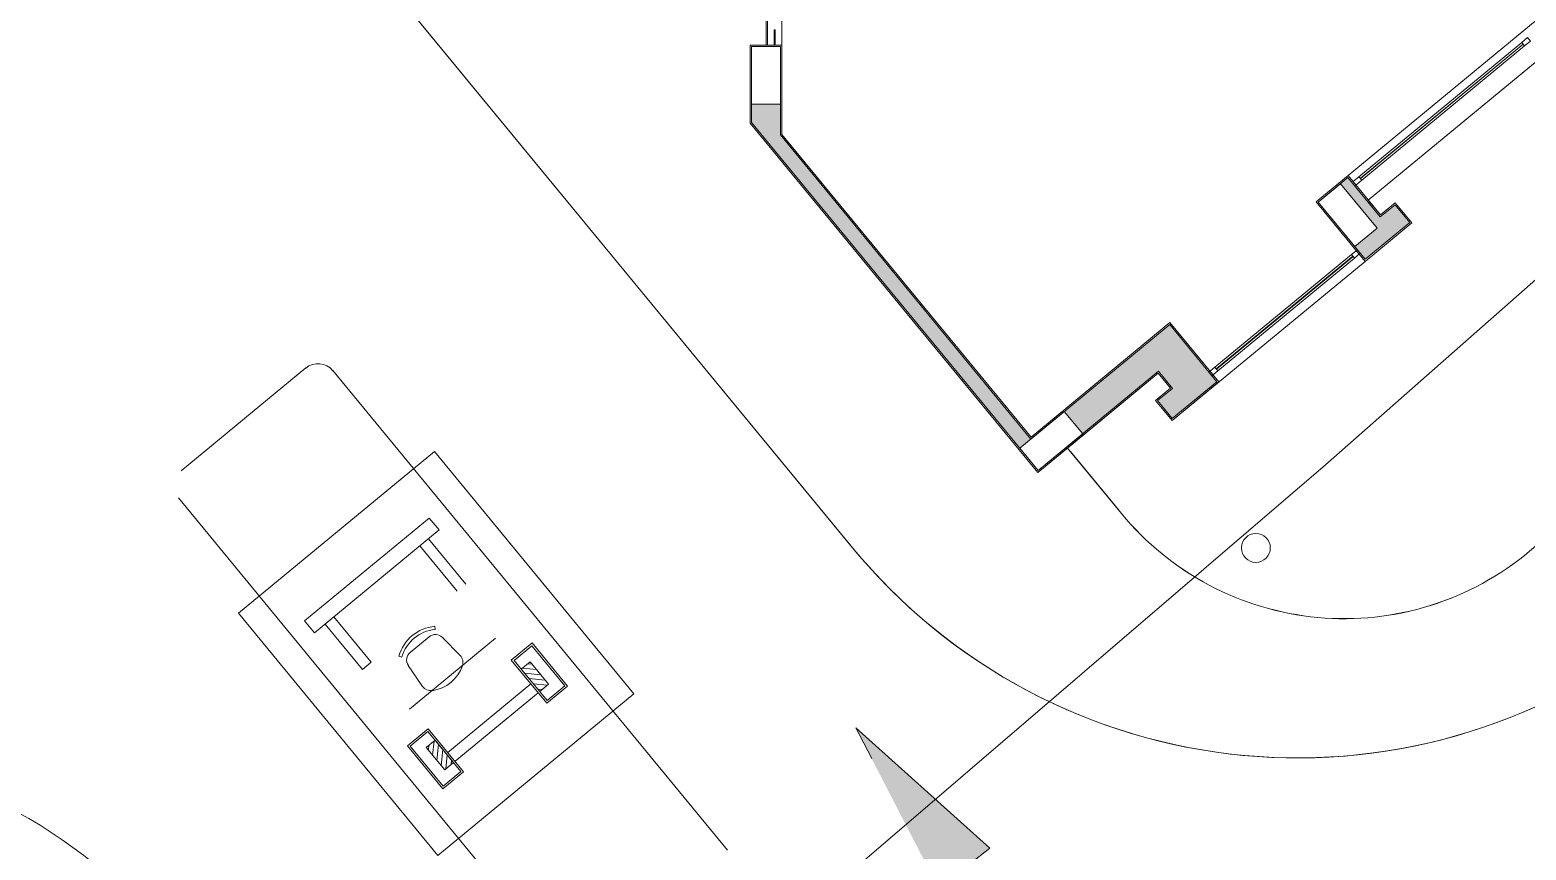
# Model space of a CAD drawing. Header units: inches. Extents: x -35 to 98, y -34 to 46.
# Drawn here: x 70.64 to 86.2, y -15.34 to -6.82 of the extents above; entities that cross this region are included whole.
import ezdxf

# ---------------------------------------------------------------- set-up
doc = ezdxf.new("R2010")
doc.units = ezdxf.units.IN
doc.header["$MEASUREMENT"] = 0
doc.layers.add('back_bone', color=30, linetype='Continuous', lineweight=9)
doc.layers.add('Estructura', color=8, linetype='Continuous', lineweight=9)

# ---------------------------------------------------------------- blocks, each defined once
blk = doc.blocks.new('CHAIR1')
for p, q in [((0.155, 0.253), (0.416, 0.23)), ((0.527, 0.224), (0.556, 0.243)), ((0.51, 0.127), (0.51, -0.127)), ((0.155, -0.253), (0.416, -0.23)), ((0.527, -0.224), (0.556, -0.243))]:
    blk.add_line(p, q)
for centre, radius, start, end in [((0.39, 0), 0.39, 148.407, 211.593), ((0.146, 0.15), 0.103, 85.0303, 148.407), ((0.407, 0.127), 0.103, 0, 85.0303), ((0.201, 0), 0.396, 325.6197, 34.3803), ((0.201, 0), 0.43, 325.6197, 34.3803), ((0.407, -0.127), 0.103, 274.9697, 0), ((0.146, -0.15), 0.103, 211.593, 274.9697)]:
    blk.add_arc(centre, radius, start, end)

msp = doc.modelspace()

# ---------------------------------------------------------------- hatches: boundary and pattern name
at = {"layer": 'Estructura', "true_color": 0x636466}
for points in [[(78.147, -7.591), (78.147, -7.78), (80.935, -11.163), (81.051, -11.068), (78.447, -7.908), (78.447, -7.591)], [(84.683, -8.761), (84.346, -8.352), (84.269, -8.416), (84.651, -8.879), (84.419, -9.069), (84.527, -9.201), (84.99, -8.819), (84.838, -8.634)]]:
    msp.add_hatch(color=251, dxfattribs=at).paths.add_polyline_path(points)
at = {"layer": 'Estructura'}
msp.add_hatch(color=256, dxfattribs=at).paths.add_polyline_path([(81.398, -10.782), (81.589, -11.013), (82.376, -10.364), (82.523, -10.542), (82.368, -10.669), (82.521, -10.854), (82.984, -10.473), (82.494, -9.878)])
at = {"layer": 'Estructura', "true_color": 0x636466}
h = msp.add_hatch(dxfattribs=at)
h.set_pattern_fill('U', color=251, scale=0.05, angle=-5.51, style=0, pattern_type=0)
h.set_pattern_definition([(354.49, (-461.508645, 371.267314), (0.004800974, 0.0497689727), [])])
h.paths.add_polyline_path([(75.943, -13.691), (76.036, -13.615), (75.845, -13.383), (75.752, -13.46)])
at = {"layer": 'Estructura'}
h = msp.add_hatch(color=256, dxfattribs=at)
h.dxf.hatch_style = 1
h.paths.add_polyline_path([(79.229, -14.067), (80.09, -15.733), (80.304, -15.568), (81.927, -17.669), (82.034, -17.586), (80.411, -15.485), (80.624, -15.32)])
at = {"layer": 'Estructura', "true_color": 0x636466}
h = msp.add_hatch(dxfattribs=at)
h.set_pattern_fill('U', color=251, scale=0.05, angle=-5.51, style=0, pattern_type=0)
h.set_pattern_definition([(264.49, (-200.077554, 586.69785), (-0.0497689727, 0.004800974), [])])
h.paths.add_polyline_path([(75.048, -14.429), (74.955, -14.505), (74.764, -14.274), (74.857, -14.197)])

# ---------------------------------------------------------------- linework, layer by layer
at = {"layer": 'back_bone', "color": 6}
for p, q in [((93.368, -3.188), (84.115, -11.335)), ((84.115, -11.335), (62.134, -30.165))]:
    msp.add_line(p, q, dxfattribs=at)
at = {"layer": 'Estructura', "color": 251, "true_color": 0x636466}
for p, q in [((72.815, -4.454), (79.196, -12.197)), ((88.954, -4.535), (84.348, -8.331)), ((89.164, -4.79), (84.558, -8.586)), ((78.312, -6.976), (78.312, -4.85)), ((78.462, -6.976), (78.462, -4.85)), ((78.132, -6.976), (78.132, -7.785)), ((78.132, -6.976), (78.462, -6.976)), ((78.462, -6.976), (78.462, -7.903)), ((86.154, -6.948), (84.462, -8.343)), ((86.168, -6.966), (84.476, -8.36)), ((86.169, -6.967), (84.477, -8.362)), ((86.184, -6.985), (84.492, -8.379)), ((78.147, -7.591), (78.147, -7.78)), ((78.447, -7.591), (78.147, -7.591)), ((78.447, -7.591), (78.447, -7.908)), ((78.132, -7.785), (81.124, -11.416)), ((78.147, -7.78), (81.126, -11.395)), ((78.447, -7.908), (81.051, -11.068)), ((78.462, -7.903), (81.053, -11.047)), ((84.017, -8.604), (84.348, -8.331)), ((84.038, -8.606), (84.346, -8.352)), ((84.346, -8.352), (84.683, -8.761)), ((84.348, -8.331), (84.685, -8.74)), ((84.017, -8.604), (84.525, -9.222)), ((84.038, -8.606), (84.527, -9.201)), ((84.683, -8.761), (84.838, -8.634)), ((84.685, -8.74), (84.84, -8.613)), ((84.99, -8.819), (84.838, -8.634)), ((85.012, -8.821), (84.84, -8.613)), ((84.525, -9.222), (85.012, -8.821)), ((84.527, -9.201), (84.99, -8.819)), ((84.384, -9.152), (82.964, -10.323)), ((84.398, -9.17), (82.978, -10.34)), ((84.4, -9.171), (82.98, -10.342)), ((84.414, -9.189), (82.994, -10.359)), ((72.214, -11.399), (73.51, -10.33)), ((73.792, -10.357), (77.896, -15.338)), ((76.291, -16.661), (72.187, -11.68)), ((74.795, -11.89), (73.499, -12.958)), ((74.795, -11.89), (74.897, -12.013)), ((73.601, -13.082), (74.897, -12.013)), ((75.174, -12.576), (74.786, -12.105)), ((75.085, -12.649), (74.697, -12.179)), ((73.499, -12.958), (73.601, -13.082)), ((74.1, -13.461), (73.712, -12.99)), ((74.189, -13.387), (73.801, -12.916)), ((74.59, -13.873), (75.485, -13.136)), ((74.189, -13.387), (74.1, -13.461)), ((74.987, -14.324), (75.851, -13.611)), ((75.063, -14.416), (75.928, -13.704))]:
    msp.add_line(p, q, dxfattribs=at)
at = {"layer": 'Estructura'}
for p, q in [((81.051, -11.068), (82.494, -9.878)), ((81.053, -11.047), (82.496, -9.857)), ((82.494, -9.878), (82.984, -10.473)), ((82.496, -9.857), (83.005, -10.475)), ((81.124, -11.416), (82.374, -10.385)), ((81.126, -11.395), (82.376, -10.364)), ((82.501, -10.54), (82.374, -10.385)), ((82.523, -10.542), (82.376, -10.364)), ((82.347, -10.667), (82.501, -10.54)), ((82.368, -10.669), (82.523, -10.542)), ((82.519, -10.875), (83.005, -10.475)), ((82.521, -10.854), (82.984, -10.473)), ((82.519, -10.875), (82.347, -10.667)), ((82.521, -10.854), (82.368, -10.669)), ((81.463, -11.198), (81.993, -11.842)), ((81.463, -11.198), (81.967, -11.81))]:
    msp.add_line(p, q, dxfattribs=at)
at = {"layer": 'Estructura', "color": 251, "true_color": 0x636466}
msp.add_lwpolyline([(97.492, 9.774), (97.492, 9.774, 0.372171), (92.545, 14.048), (74.901, 14.049, 0.414214), (71.901, 11.049), (71.901, -1.91, 0.174036), (72.815, -4.454), (79.169, -12.165, 0.418798), (87.682, -12.978), (91.286, -9.955, 0.158346), (98.163, 1.048), (98.163, 1.048, 0.097848), (98.317, 4.146)], format="xyb", close=True, dxfattribs=at)
msp.add_lwpolyline([(90.978, 5.153), (90.978, 2.233), (90.338, 2.233), (90.338, -0.876), (90.538, -0.876), (90.538, -0.676), (90.808, -0.676), (90.808, -1.306), (90.808, -3.906), (90.538, -3.906), (90.538, -3.706), (90.338, -3.706), (90.338, -3.822), (84.558, -8.586), (84.685, -8.74), (84.84, -8.613), (85.012, -8.821), (84.525, -9.222), (82.519, -10.875), (82.347, -10.667), (82.501, -10.54), (82.374, -10.385), (81.432, -11.162)], dxfattribs=at)
for points in [[(77.101, 2.563), (77.101, 2.233), (78.132, 2.233), (78.132, -1.82), (77.902, -1.82), (77.902, -1.62), (77.632, -1.62), (77.632, -4.85), (77.902, -4.85), (77.902, -4.65), (78.072, -4.65), (78.072, -4.85), (78.297, -4.85), (78.297, -6.976), (78.132, -6.976), (78.132, -7.785), (81.124, -11.416), (81.432, -11.162), (81.993, -11.842, 0.416799), (86.237, -12.233), (90.322, -8.805, 0.158346), (96.708, 1.412), (96.708, 1.412, 0.097848), (96.833, 3.928)], [(90.338, -3.822), (84.558, -8.586), (84.685, -8.74), (84.84, -8.613), (85.012, -8.821), (84.525, -9.222), (82.519, -10.875), (82.347, -10.667), (82.501, -10.54), (82.374, -10.385), (81.432, -11.162), (81.993, -11.842, 0.416799), (86.237, -12.233)], [(90.338, -3.822), (84.558, -8.586), (84.685, -8.74), (84.84, -8.613), (85.012, -8.821), (84.525, -9.222), (82.519, -10.875), (82.347, -10.667), (82.501, -10.54), (82.374, -10.385), (81.432, -11.162), (81.993, -11.842, 0.416799), (86.237, -12.233)]]:
    msp.add_lwpolyline(points, format="xyb", dxfattribs=at)
for points in [[(78.392, -6.976), (78.392, -6.818), (78.382, -6.818), (78.382, -6.976)], [(78.447, -6.991), (78.147, -6.991), (78.147, -7.591), (78.447, -7.591)], [(86.215, -6.897), (86.154, -6.948), (86.184, -6.985), (86.246, -6.934)], [(84.462, -8.343), (84.4, -8.394), (84.43, -8.43), (84.492, -8.379)], [(84.269, -8.416), (84.038, -8.606), (84.419, -9.069), (84.651, -8.879)], [(84.476, -9.138), (84.414, -9.189), (84.384, -9.152), (84.446, -9.101)], [(74.884, -15.393), (72.811, -12.878), (74.848, -11.199), (76.921, -13.715)], [(76.233, -13.634), (75.864, -13.186), (75.648, -13.364), (76.017, -13.812)], [(76.205, -13.631), (75.861, -13.215), (75.676, -13.367), (76.019, -13.784)], [(75.943, -13.691), (76.036, -13.615), (75.845, -13.383), (75.752, -13.46)], [(76.036, -13.615), (75.845, -13.383), (75.752, -13.46), (75.943, -13.691)], [(74.936, -14.702), (74.567, -14.255), (74.783, -14.077), (75.152, -14.524)], [(74.939, -14.674), (74.596, -14.257), (74.781, -14.105), (75.124, -14.522)], [(74.955, -14.505), (74.764, -14.274), (74.857, -14.197), (75.048, -14.429)]]:
    msp.add_lwpolyline(points, close=True, dxfattribs=at)
at = {"layer": 'Estructura'}
for points in [[(82.994, -10.359), (82.932, -10.41), (82.902, -10.374), (82.964, -10.323)], [(81.589, -11.013), (81.398, -10.782), (80.935, -11.163), (81.126, -11.395)]]:
    msp.add_lwpolyline(points, close=True, dxfattribs=at)
msp.add_lwpolyline([(79.395, -14.387), (79.229, -14.067), (79.229, -14.067), (80.624, -15.32), (80.411, -15.485), (82.034, -17.586)], dxfattribs=at)
msp.add_circle((83.39, -12.199), 0.15, dxfattribs=at)
at = {"layer": 'Estructura', "color": 251, "true_color": 0x636466}
for centre, radius, start, end in [((73.637, -10.485), 0.2, 39.4904, 129.4882), ((68.134, -19.343), 5, 39.4933, 90)]:
    msp.add_arc(centre, radius, start, end, dxfattribs=at)
at = {"layer": 'Estructura'}
for centre, radius in [((84.308, -9.934), 3), ((83.826, -8.381), 6)]:
    msp.add_arc(centre, radius, 219.4906, 309.996, dxfattribs=at)

# ---------------------------------------------------------------- block references
at = {"layer": 'Estructura', "color": 251, "true_color": 0x636466, "xscale": -1, "rotation": 309.4899999999951}
msp.add_blockref('CHAIR1', (75.019, -13.597), dxfattribs=at)

doc.saveas('drawing.dxf')
